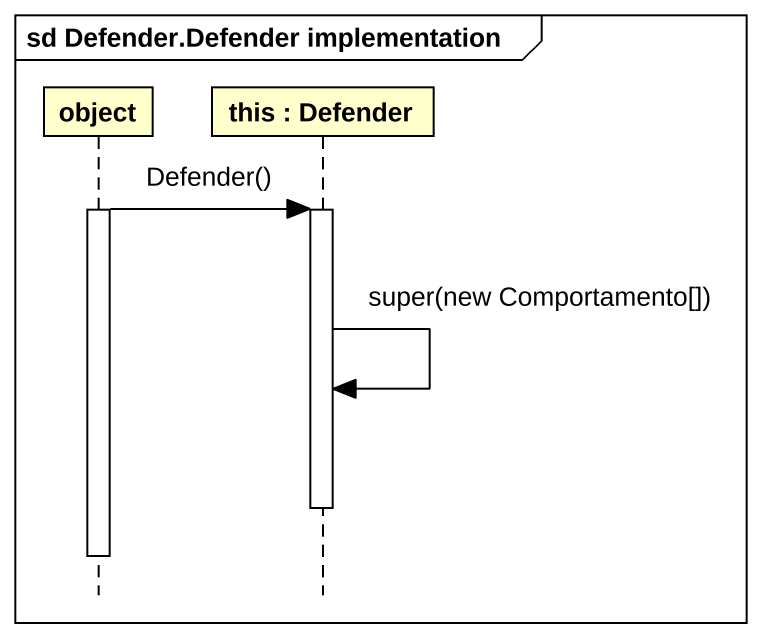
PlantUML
@startuml
mainframe sd Defender.Defender implementation
hide footbox
participant "object" as object_
participant "this : Defender" as this

activate object_
object_ -> this : Defender()
activate this
this -> this : super(new Comportamento[])
deactivate this
deactivate object_
@enduml
